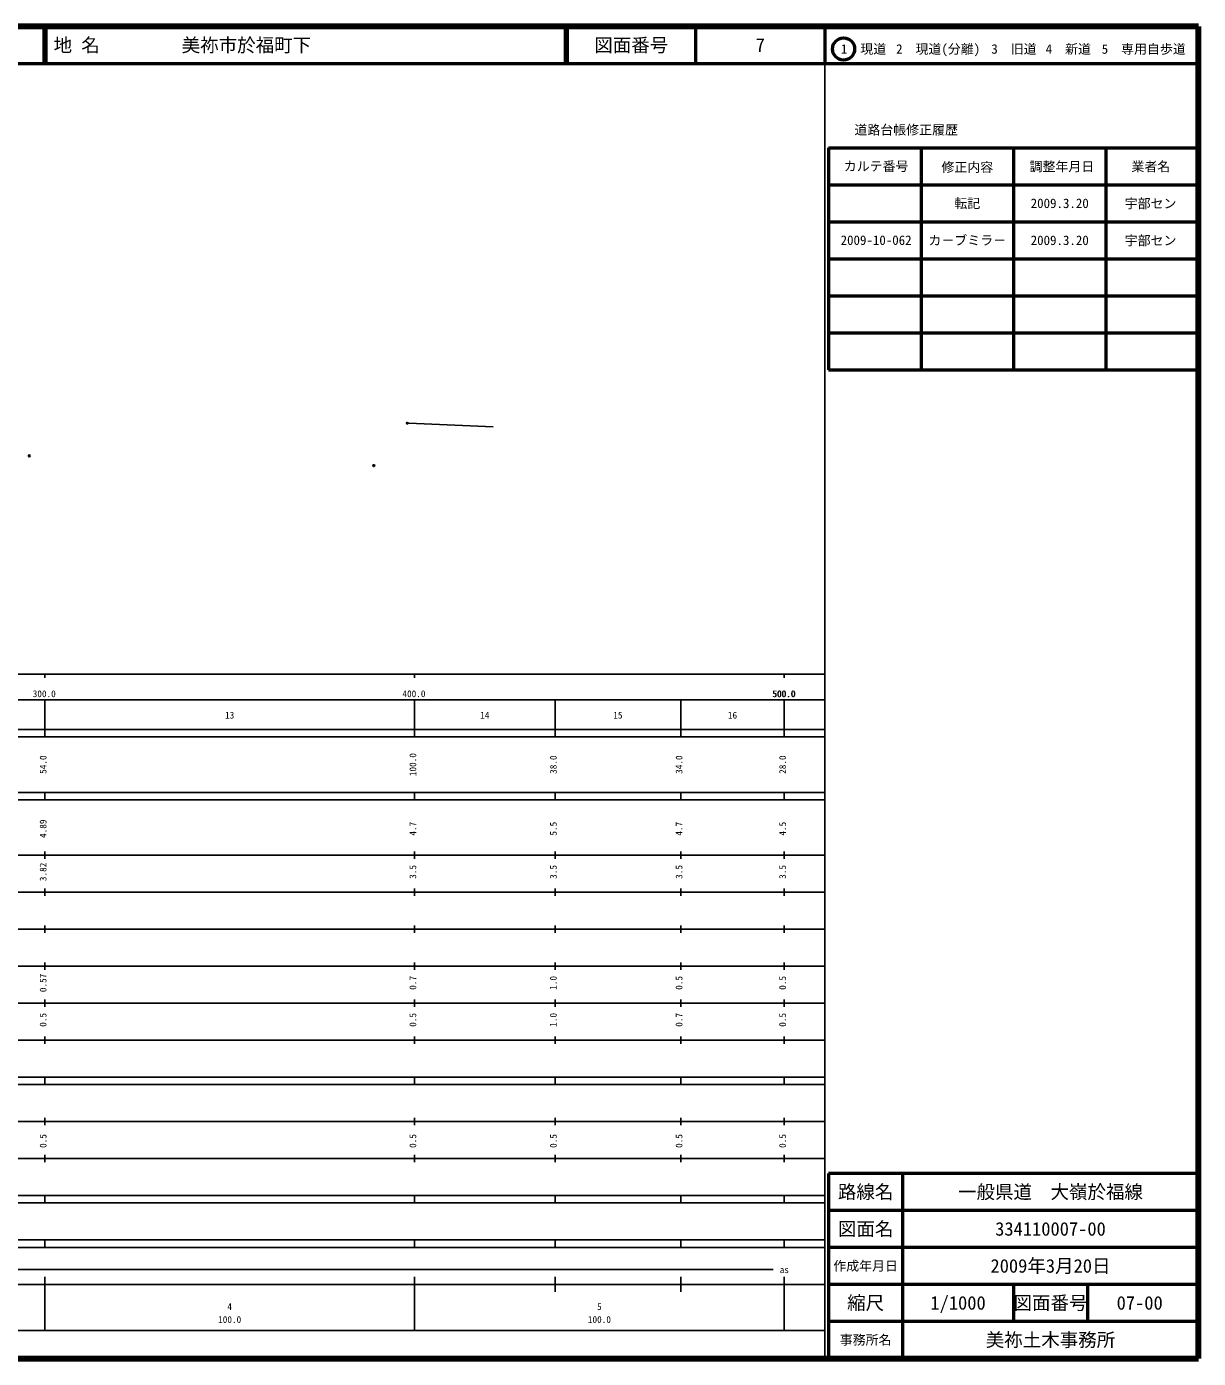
# Model space of a CAD drawing. Units: millimetres on the paper. Extents: x 40 to 680, y 20 to 380.
# Drawn here: x 363.1 to 680, y 20 to 380 of the extents above; entities that cross this region are included whole.
import ezdxf
from ezdxf.enums import TextEntityAlignment as Align

# ---------------------------------------------------------------- set-up
doc = ezdxf.new("R2010")
doc.units = ezdxf.units.MM
doc.header["$PDMODE"] = 32
doc.header["$PDSIZE"] = 0.5
doc.layers.add('S-OTRS', color=6, linetype='Continuous')
doc.layers.add('S-TTL-TXT', color=7, linetype='Continuous')
for name, color, linetype, lineweight in [('S-STR-STRC', 7, 'Continuous', 25), ('S-TTL', 2, 'Continuous', 140), ('S-TTL-BAND', 7, 'Continuous', 25), ('S-TTL-FRAM', 2, 'Continuous', 50), ('S-TTL-LINE', 7, 'Continuous', 50)]:
    doc.layers.add(name, color=color, linetype=linetype, lineweight=lineweight)
doc.styles.add('ＭＳ ゴシック', font='')
doc.styles.get('ＭＳ ゴシック').set_extended_font_data('MS Gothic')

msp = doc.modelspace()

# ---------------------------------------------------------------- hatches: boundary and pattern name
at = {"layer": 'S-STR-STRC'}
msp.add_hatch(color=256, dxfattribs=at).paths.add_polyline_path([(465.616, 272.823), (465.62, 272.754), (465.635, 272.686), (465.661, 272.621), (465.699, 272.563), (465.746, 272.511), (465.802, 272.469), (465.863, 272.437), (465.93, 272.416), (465.999, 272.407), (466.069, 272.41), (466.137, 272.425), (466.201, 272.452), (466.26, 272.489), (466.311, 272.536), (466.354, 272.592), (466.386, 272.654), (466.407, 272.72), (466.416, 272.789), (466.413, 272.859), (466.397, 272.927), (466.371, 272.991), (466.333, 273.05), (466.286, 273.102), (466.231, 273.144), (466.169, 273.176), (466.102, 273.197), (466.033, 273.206), (465.963, 273.203), (465.895, 273.188), (465.831, 273.161), (465.772, 273.123), (465.721, 273.076), (465.679, 273.021), (465.646, 272.959), (465.625, 272.893)])

# ---------------------------------------------------------------- linework, layer by layer
at = {"layer": 'S-OTRS'}
for p in [(363.795, 263.976), (456.983, 261.333)]:
    msp.add_point(p, dxfattribs=at)
at = {"layer": 'S-STR-STRC'}
msp.add_line((466.416, 272.789), (489.27, 271.815), dxfattribs=at)
at = {"layer": 'S-TTL'}
for p, q in [((680, 380), (40, 380)), ((680, 380), (40, 380)), ((680, 20), (680, 380)), ((680, 20), (680, 380)), ((40, 20), (680, 20)), ((40, 20), (680, 20))]:
    msp.add_line(p, q, dxfattribs=at)
at = {"layer": 'S-TTL-BAND'}
for p, q in [((579, 20), (579, 370)), ((579, 20), (579, 370)), ((40, 205), (579, 205)), ((40, 205), (579, 205)), ((368, 205), (368, 204)), ((368, 205), (368, 204)), ((468, 205), (468, 204)), ((468, 205), (468, 204)), ((568, 205), (568, 204)), ((568, 205), (568, 204)), ((68, 198), (579, 198)), ((68, 198), (579, 198)), ((368, 188), (368, 198)), ((468, 188), (468, 198)), ((506, 188), (506, 198)), ((540, 188), (540, 198)), ((568, 188), (568, 198)), ((40, 190), (579, 190)), ((40, 190), (579, 190)), ((40, 188), (579, 188)), ((40, 188), (579, 188)), ((40, 173), (579, 173)), ((40, 173), (579, 173)), ((368, 171), (368, 173)), ((468, 171), (468, 173)), ((506, 171), (506, 173)), ((540, 171), (540, 173)), ((568, 171), (568, 173)), ((40, 171), (579, 171)), ((40, 171), (579, 171)), ((40, 156), (579, 156)), ((40, 156), (579, 156)), ((368, 155), (368, 157)), ((468, 155), (468, 157)), ((506, 155), (506, 157)), ((540, 155), (540, 157)), ((568, 155), (568, 157)), ((46, 146), (579, 146)), ((46, 146), (579, 146)), ((368, 145), (368, 147)), ((468, 145), (468, 147)), ((506, 145), (506, 147)), ((540, 145), (540, 147)), ((568, 145), (568, 147)), ((368, 135), (368, 137)), ((468, 135), (468, 137)), ((506, 135), (506, 137)), ((540, 135), (540, 137)), ((568, 135), (568, 137)), ((52, 136), (579, 136)), ((52, 136), (579, 136)), ((46, 126), (579, 126)), ((46, 126), (579, 126)), ((368, 125), (368, 127)), ((468, 125), (468, 127)), ((506, 125), (506, 127)), ((540, 125), (540, 127)), ((568, 125), (568, 127)), ((52, 116), (579, 116)), ((52, 116), (579, 116)), ((368, 115), (368, 117)), ((468, 115), (468, 117)), ((506, 115), (506, 117)), ((540, 115), (540, 117)), ((568, 115), (568, 117)), ((46, 106), (579, 106)), ((46, 106), (579, 106)), ((368, 105), (368, 107)), ((468, 105), (468, 107)), ((506, 105), (506, 107)), ((540, 105), (540, 107)), ((568, 105), (568, 107)), ((40, 96), (579, 96)), ((40, 96), (579, 96)), ((40, 94), (579, 94)), ((40, 94), (579, 94)), ((368, 94), (368, 96)), ((468, 94), (468, 96)), ((506, 94), (506, 96)), ((540, 94), (540, 96)), ((568, 94), (568, 96)), ((49, 84), (579, 84)), ((49, 84), (579, 84)), ((368, 83), (368, 85)), ((468, 83), (468, 85)), ((506, 83), (506, 85)), ((540, 83), (540, 85)), ((568, 83), (568, 85)), ((40, 74), (579, 74)), ((40, 74), (579, 74)), ((368, 73), (368, 75)), ((468, 73), (468, 75)), ((506, 73), (506, 75)), ((540, 73), (540, 75)), ((568, 73), (568, 75)), ((40, 64), (579, 64)), ((40, 64), (579, 64)), ((40, 62), (579, 62)), ((40, 62), (579, 62)), ((368, 62), (368, 64)), ((468, 62), (468, 64)), ((506, 62), (506, 64)), ((540, 62), (540, 64)), ((568, 62), (568, 64)), ((40, 52), (579, 52)), ((40, 52), (579, 52)), ((368, 50), (368, 52)), ((468, 50), (468, 52)), ((506, 50), (506, 52)), ((540, 50), (540, 52)), ((568, 50), (568, 52)), ((40, 50), (579, 50)), ((40, 50), (579, 50)), ((71, 44), (565, 44)), ((40, 40), (579, 40)), ((40, 40), (579, 40)), ((368, 27.5), (368, 42)), ((468, 27.5), (468, 42)), ((506, 38), (506, 42)), ((540, 38), (540, 42)), ((568, 27.5), (568, 42)), ((68, 27.5), (579, 27.5)), ((68, 27.5), (579, 27.5))]:
    msp.add_line(p, q, dxfattribs=at)
at = {"layer": 'S-TTL-FRAM'}
for p, q in [((580, 347.197), (580, 287.197)), ((580, 347.197), (680, 347.197)), ((580, 347.197), (580, 287.197)), ((580, 347.197), (680, 347.197)), ((580, 287.197), (680, 287.197)), ((580, 287.197), (680, 287.197)), ((680, 70), (580, 70)), ((580, 70), (580, 20)), ((680, 70), (580, 70)), ((580, 70), (580, 20))]:
    msp.add_line(p, q, dxfattribs=at)
at = {"layer": 'S-TTL-LINE'}
for p, q in [((367.75, 380), (367.75, 370)), ((367.75, 380), (367.75, 370)), ((368.25, 380), (368.25, 370)), ((368.25, 380), (368.25, 370)), ((508.747, 380), (508.747, 370)), ((508.747, 380), (508.747, 370)), ((509.247, 380), (509.247, 370)), ((509.247, 380), (509.247, 370)), ((543.997, 380), (543.997, 370)), ((543.997, 380), (543.997, 370)), ((579, 380), (579, 370)), ((579, 380), (579, 370)), ((40, 370), (680, 370)), ((40, 370), (680, 370)), ((605, 347.197), (605, 287.197)), ((605, 347.197), (605, 287.197)), ((630, 347.197), (630, 287.197)), ((630, 347.197), (630, 287.197)), ((655, 347.197), (655, 287.197)), ((655, 347.197), (655, 287.197)), ((580, 337.197), (680, 337.197)), ((580, 337.197), (680, 337.197)), ((580, 327.197), (680, 327.197)), ((580, 327.197), (680, 327.197)), ((580, 317.197), (680, 317.197)), ((580, 317.197), (680, 317.197)), ((580, 307.197), (680, 307.197)), ((580, 307.197), (680, 307.197)), ((580, 297.197), (680, 297.197)), ((580, 297.197), (680, 297.197)), ((600, 70), (600, 20)), ((600, 70), (600, 20)), ((680, 60), (580, 60)), ((680, 60), (580, 60)), ((680, 50), (580, 50)), ((680, 50), (580, 50)), ((680, 40), (580, 40)), ((680, 40), (580, 40)), ((630, 40), (630, 30)), ((630, 40), (630, 30)), ((650, 40), (650, 30)), ((650, 40), (650, 30)), ((680, 30), (580, 30)), ((680, 30), (580, 30))]:
    msp.add_line(p, q, dxfattribs=at)
msp.add_circle((584.031, 373.958), 3, dxfattribs=at)
msp.add_circle((584.031, 373.958), 3, dxfattribs=at)

# ---------------------------------------------------------------- texts
at = {"layer": 'S-TTL-BAND', "style": 'ＭＳ ゴシック'}
for s, p in [('300.0', (367.844, 198.195)), ('300.0', (367.844, 198.195)), ('400.0', (467.844, 198.195)), ('400.0', (467.844, 198.195)), ('500.0', (567.844, 198.195)), ('500.0', (567.844, 198.195)), ('500.0', (568, 198.195)), ('13', (418, 192.405)), ('14', (487, 192.405)), ('15', (523, 192.405)), ('16', (554, 192.405)), ('as', (568, 42.5)), ('4', (418, 32.523)), ('5', (518, 32.523)), ('100.0', (418, 29.033)), ('100.0', (518, 29.033))]:
    msp.add_text(s, height=1.833, dxfattribs=at).set_placement(p, align=Align.BOTTOM_CENTER)
for s, p in [('54.0', (369, 180.5)), ('100.0', (469, 180.5)), ('38.0', (507, 180.5)), ('34.0', (541, 180.5)), ('28.0', (569, 180.5)), ('4.89', (369, 163.174)), ('4.7', (469, 163.174)), ('5.5', (507, 163.174)), ('4.7', (541, 163.174)), ('4.5', (569, 163.174)), ('3.82', (369, 151.5)), ('3.5', (469, 151.5)), ('3.5', (507, 151.5)), ('3.5', (541, 151.5)), ('3.5', (569, 151.5)), ('0.57', (369, 121.5)), ('0.7', (469, 121.5)), ('1.0', (507, 121.5)), ('0.5', (541, 121.5)), ('0.5', (569, 121.5)), ('0.5', (369, 111.5)), ('0.5', (469, 111.5)), ('1.0', (507, 111.5)), ('0.7', (541, 111.5)), ('0.5', (569, 111.5)), ('0.5', (369, 78.764)), ('0.5', (469, 78.764)), ('0.5', (507, 78.764)), ('0.5', (541, 78.764)), ('0.5', (569, 78.764))]:
    msp.add_text(s, height=1.833, rotation=90, dxfattribs=at).set_placement(p, align=Align.BOTTOM_CENTER)
at = {"layer": 'S-TTL-TXT', "style": 'ＭＳ ゴシック'}
for s, p in [('地 名', (370.38, 375)), ('地 名', (370.38, 375)), ('美祢市於福町下', (405.024, 375))]:
    msp.add_text(s, height=3.666, dxfattribs=at).set_placement(p, align=Align.MIDDLE_LEFT)
for s, height, p in [('図面番号', 3.666, (526.622, 375)), ('図面番号', 3.666, (526.622, 375)), ('7', 3.666, (561.497, 375)), ('1\u3000現道', 2.566, (589.448, 373.958)), ('1\u3000現道', 2.566, (589.448, 373.958)), ('2\u3000現道(分離)', 2.566, (609.619, 373.958)), ('2\u3000現道(分離)', 2.566, (609.619, 373.958)), ('3\u3000旧道', 2.566, (630.121, 373.958)), ('3\u3000旧道', 2.566, (630.121, 373.958)), ('4\u3000新道', 2.566, (644.824, 373.958)), ('4\u3000新道', 2.566, (644.824, 373.958)), ('5\u3000専用自歩道', 2.566, (665.228, 373.958)), ('5\u3000専用自歩道', 2.566, (665.228, 373.958)), ('道路台帳修正履歴', 2.566, (600.968, 352.113)), ('道路台帳修正履歴', 2.566, (600.968, 352.113)), ('カルテ番号', 2.566, (592.839, 342.277)), ('カルテ番号', 2.566, (592.839, 342.277)), ('修正内容', 2.566, (617.509, 342.023)), ('修正内容', 2.566, (617.509, 342.023)), ('調整年月日', 2.566, (643.089, 342.197)), ('調整年月日', 2.566, (643.089, 342.197)), ('業者名', 2.566, (667.134, 342.197)), ('業者名', 2.566, (667.134, 342.197)), ('転記', 2.566, (617.5, 332.245)), ('2009.3.20', 2.566, (642.5, 332.245)), ('宇部セン', 2.566, (667.077, 332.189)), ('2009-10-062', 2.566, (592.839, 322.277)), ('カ－ブミラ－', 2.566, (617.5, 322.245)), ('2009.3.20', 2.566, (642.5, 322.245)), ('宇部セン', 2.566, (667.077, 322.189)), ('路線名', 3.666, (590, 65)), ('路線名', 3.666, (590, 65)), ('路線名', 3.666, (590, 65)), ('路線名', 3.666, (590, 65)), ('一般県道\u3000大嶺於福線', 3.666, (640, 65)), ('一般県道\u3000大嶺於福線', 3.666, (640, 65)), ('図面名', 3.666, (590, 55)), ('図面名', 3.666, (590, 55)), ('図面名', 3.666, (590, 55)), ('図面名', 3.666, (590, 55)), ('334110007-00', 3.666, (640, 55)), ('334110007-00', 3.666, (640, 55)), ('2009年3月20日', 3.666, (640, 45)), ('2009年3月20日', 3.666, (640, 45)), ('作成年月日', 2.566, (590, 45)), ('作成年月日', 2.566, (590, 45)), ('作成年月日', 2.566, (590, 45)), ('作成年月日', 2.566, (590, 45)), ('縮尺', 3.666, (590, 35)), ('縮尺', 3.666, (590, 35)), ('縮尺', 3.666, (590, 35)), ('縮尺', 3.666, (590, 35)), ('1/1000', 3.666, (615, 35)), ('1/1000', 3.666, (615, 35)), ('図面番号', 3.666, (640, 35)), ('図面番号', 3.666, (640, 35)), ('図面番号', 3.666, (640, 35)), ('図面番号', 3.666, (640, 35)), ('07-00', 3.666, (664.125, 35)), ('07-00', 3.666, (664.125, 35)), ('事務所名', 2.566, (590, 25)), ('事務所名', 2.566, (590, 25)), ('事務所名', 2.566, (590, 25)), ('事務所名', 2.566, (590, 25)), ('美祢土木事務所', 3.666, (640, 25)), ('美祢土木事務所', 3.666, (640, 25))]:
    msp.add_text(s, height=height, dxfattribs=at).set_placement(p, align=Align.MIDDLE_CENTER)

doc.saveas('drawing.dxf')
